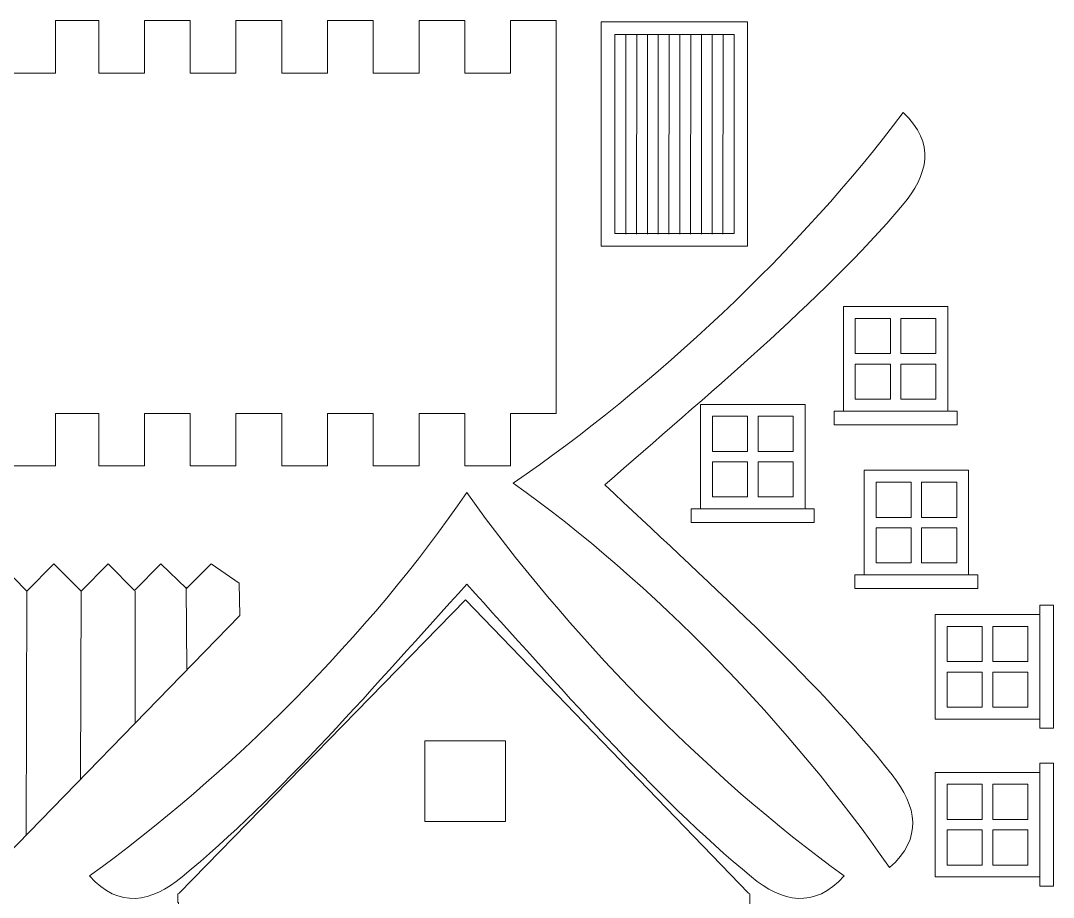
# Model space of a CAD drawing. Header units: millimetres. Extents: x -871 to 786, y -405 to 185.
# Drawn here: x 364 to 760, y -151.3 to 184.7 of the extents above; entities that cross this region are included whole.
import ezdxf

# ---------------------------------------------------------------- set-up
doc = ezdxf.new("R2010")
doc.units = ezdxf.units.MM
doc.header["$MEASUREMENT"] = 0
doc.layers.add('Layer 1', color=7, linetype='Continuous')

msp = doc.modelspace()

# ---------------------------------------------------------------- linework, layer by layer
at = {"layer": 'Layer 1', "color": 5, "lineweight": 9}
for points, knots in [([(342.6234, 34.1168), (342.6234, 34.1168), (342.6234, 50.6968), (342.6234, 50.6968), (342.6234, 50.6968), (342.6234, 50.6968), (342.6234, 103.2368), (342.6234, 103.2368), (342.6234, 103.2368), (342.6234, 103.2368), (342.6234, 164.5868), (342.6234, 164.5868), (342.6234, 164.5868), (342.6234, 164.5868), (342.6234, 184.6568), (342.6234, 184.6568), (342.6234, 184.6568), (342.6234, 184.6568), (360.0634, 184.6568), (360.0634, 184.6568), (360.0634, 184.6568), (360.0634, 184.6568), (360.0634, 164.5868), (360.0634, 164.5868), (360.0634, 164.5868), (360.0634, 164.5868), (377.4534, 164.5868), (377.4534, 164.5868), (377.4534, 164.5868), (377.4534, 164.5868), (377.4534, 184.6568), (377.4534, 184.6568), (377.4534, 184.6568), (377.4534, 184.6568), (393.9934, 184.6568), (393.9934, 184.6568), (393.9934, 184.6568), (393.9934, 184.6568), (393.9934, 164.5868), (393.9934, 164.5868), (393.9934, 164.5868), (393.9934, 164.5868), (411.5434, 164.5868), (411.5434, 164.5868), (411.5434, 164.5868), (411.5434, 164.5868), (411.5434, 184.6568), (411.5434, 184.6568), (411.5434, 184.6568), (411.5434, 184.6568), (429.0834, 184.6568), (429.0834, 184.6568), (429.0834, 184.6568), (429.0834, 184.6568), (429.0834, 164.5868), (429.0834, 164.5868), (429.0834, 164.5868), (429.0834, 164.5868), (446.6134, 164.5868), (446.6134, 164.5868), (446.6134, 164.5868), (446.6134, 164.5868), (446.6134, 184.6568), (446.6134, 184.6568), (446.6134, 184.6568), (446.6134, 184.6568), (464.1634, 184.6568), (464.1634, 184.6568), (464.1634, 184.6568), (464.1634, 184.6568), (464.1634, 164.5868), (464.1634, 164.5868), (464.1634, 164.5868), (464.1634, 164.5868), (481.7034, 164.5868), (481.7034, 164.5868), (481.7034, 164.5868), (481.7034, 164.5868), (481.7034, 184.6568), (481.7034, 184.6568), (481.7034, 184.6568), (481.7034, 184.6568), (499.2334, 184.6568), (499.2334, 184.6568), (499.2334, 184.6568), (499.2334, 184.6568), (499.2334, 164.5868), (499.2334, 164.5868), (499.2334, 164.5868), (499.2334, 164.5868), (516.7834, 164.5868), (516.7834, 164.5868), (516.7834, 164.5868), (516.7834, 164.5868), (516.7834, 184.6568), (516.7834, 184.6568), (516.7834, 184.6568), (516.7834, 184.6568), (534.3234, 184.6568), (534.3234, 184.6568), (534.3234, 184.6568), (534.3234, 184.6568), (534.3234, 164.5868), (534.3234, 164.5868), (534.3234, 164.5868), (534.3234, 164.5868), (551.8634, 164.5868), (551.8634, 164.5868), (551.8634, 164.5868), (551.8634, 164.5868), (551.8634, 184.6568), (551.8634, 184.6568), (551.8634, 184.6568), (551.8634, 184.6568), (569.3934, 184.6568), (569.3934, 184.6568), (569.3934, 184.6568), (569.3934, 184.6568), (569.3934, 164.3468), (569.3934, 164.3468), (569.3934, 164.3468), (569.3934, 164.3468), (569.3934, 50.6968), (569.3934, 50.6968), (569.3934, 50.6968), (569.3934, 50.6968), (569.3934, 34.1168), (569.3934, 34.1168), (569.3934, 34.1168), (569.3934, 34.1168), (551.8634, 34.1168), (551.8634, 34.1168), (551.8634, 34.1168), (551.8634, 34.1168), (551.8634, 14.0468), (551.8634, 14.0468), (551.8634, 14.0468), (551.8634, 14.0468), (534.3234, 14.0468), (534.3234, 14.0468), (534.3234, 14.0468), (534.3234, 14.0468), (534.3234, 34.1168), (534.3234, 34.1168), (534.3234, 34.1168), (534.3234, 34.1168), (516.7834, 34.1168), (516.7834, 34.1168), (516.7834, 34.1168), (516.7834, 34.1168), (516.7834, 14.0468), (516.7834, 14.0468), (516.7834, 14.0468), (516.7834, 14.0468), (499.2334, 14.0468), (499.2334, 14.0468), (499.2334, 14.0468), (499.2334, 14.0468), (499.2334, 34.1168), (499.2334, 34.1168), (499.2334, 34.1168), (499.2334, 34.1168), (481.7034, 34.1168), (481.7034, 34.1168), (481.7034, 34.1168), (481.7034, 34.1168), (481.7034, 14.0468), (481.7034, 14.0468), (481.7034, 14.0468), (481.7034, 14.0468), (464.1634, 14.0468), (464.1634, 14.0468), (464.1634, 14.0468), (464.1634, 14.0468), (464.1634, 34.1168), (464.1634, 34.1168), (464.1634, 34.1168), (464.1634, 34.1168), (446.6134, 34.1168), (446.6134, 34.1168), (446.6134, 34.1168), (446.6134, 34.1168), (446.6134, 14.0468), (446.6134, 14.0468), (446.6134, 14.0468), (446.6134, 14.0468), (429.0834, 14.0468), (429.0834, 14.0468), (429.0834, 14.0468), (429.0834, 14.0468), (429.0834, 34.1168), (429.0834, 34.1168), (429.0834, 34.1168), (429.0834, 34.1168), (411.5434, 34.1168), (411.5434, 34.1168), (411.5434, 34.1168), (411.5434, 34.1168), (411.5434, 14.0468), (411.5434, 14.0468), (411.5434, 14.0468), (411.5434, 14.0468), (393.9934, 14.0468), (393.9934, 14.0468), (393.9934, 14.0468), (393.9934, 14.0468), (393.9934, 34.1168), (393.9934, 34.1168), (393.9934, 34.1168), (393.9934, 34.1168), (377.4534, 34.1168), (377.4534, 34.1168), (377.4534, 34.1168), (377.4534, 34.1168), (377.4534, 14.0468), (377.4534, 14.0468), (377.4534, 14.0468), (377.4534, 14.0468), (360.0634, 14.0468), (360.0634, 14.0468), (360.0634, 14.0468), (360.0634, 14.0468), (360.0634, 34.1168), (360.0634, 34.1168), (360.0634, 34.1168), (360.0634, 34.1168), (342.6234, 34.1168), (342.6234, 34.1168)], [0, 0, 0, 0, 0.01724138, 0.01724138, 0.01724138, 0.01724138, 0.03448276, 0.03448276, 0.03448276, 0.03448276, 0.05172414, 0.05172414, 0.05172414, 0.05172414, 0.06896552, 0.06896552, 0.06896552, 0.06896552, 0.0862069, 0.0862069, 0.0862069, 0.0862069, 0.10344828, 0.10344828, 0.10344828, 0.10344828, 0.12068966, 0.12068966, 0.12068966, 0.12068966, 0.13793103, 0.13793103, 0.13793103, 0.13793103, 0.15517241, 0.15517241, 0.15517241, 0.15517241, 0.17241379, 0.17241379, 0.17241379, 0.17241379, 0.18965517, 0.18965517, 0.18965517, 0.18965517, 0.20689655, 0.20689655, 0.20689655, 0.20689655, 0.22413793, 0.22413793, 0.22413793, 0.22413793, 0.24137931, 0.24137931, 0.24137931, 0.24137931, 0.25862069, 0.25862069, 0.25862069, 0.25862069, 0.27586207, 0.27586207, 0.27586207, 0.27586207, 0.29310345, 0.29310345, 0.29310345, 0.29310345, 0.31034483, 0.31034483, 0.31034483, 0.31034483, 0.32758621, 0.32758621, 0.32758621, 0.32758621, 0.34482759, 0.34482759, 0.34482759, 0.34482759, 0.36206897, 0.36206897, 0.36206897, 0.36206897, 0.37931034, 0.37931034, 0.37931034, 0.37931034, 0.39655172, 0.39655172, 0.39655172, 0.39655172, 0.4137931, 0.4137931, 0.4137931, 0.4137931, 0.43103448, 0.43103448, 0.43103448, 0.43103448, 0.44827586, 0.44827586, 0.44827586, 0.44827586, 0.46551724, 0.46551724, 0.46551724, 0.46551724, 0.48275862, 0.48275862, 0.48275862, 0.48275862, 0.5, 0.5, 0.5, 0.5, 0.51724138, 0.51724138, 0.51724138, 0.51724138, 0.53448276, 0.53448276, 0.53448276, 0.53448276, 0.55172414, 0.55172414, 0.55172414, 0.55172414, 0.56896552, 0.56896552, 0.56896552, 0.56896552, 0.5862069, 0.5862069, 0.5862069, 0.5862069, 0.60344828, 0.60344828, 0.60344828, 0.60344828, 0.62068966, 0.62068966, 0.62068966, 0.62068966, 0.63793103, 0.63793103, 0.63793103, 0.63793103, 0.65517241, 0.65517241, 0.65517241, 0.65517241, 0.67241379, 0.67241379, 0.67241379, 0.67241379, 0.68965517, 0.68965517, 0.68965517, 0.68965517, 0.70689655, 0.70689655, 0.70689655, 0.70689655, 0.72413793, 0.72413793, 0.72413793, 0.72413793, 0.74137931, 0.74137931, 0.74137931, 0.74137931, 0.75862069, 0.75862069, 0.75862069, 0.75862069, 0.77586207, 0.77586207, 0.77586207, 0.77586207, 0.79310345, 0.79310345, 0.79310345, 0.79310345, 0.81034483, 0.81034483, 0.81034483, 0.81034483, 0.82758621, 0.82758621, 0.82758621, 0.82758621, 0.84482759, 0.84482759, 0.84482759, 0.84482759, 0.86206897, 0.86206897, 0.86206897, 0.86206897, 0.87931034, 0.87931034, 0.87931034, 0.87931034, 0.89655172, 0.89655172, 0.89655172, 0.89655172, 0.9137931, 0.9137931, 0.9137931, 0.9137931, 0.93103448, 0.93103448, 0.93103448, 0.93103448, 0.94827586, 0.94827586, 0.94827586, 0.94827586, 0.96551724, 0.96551724, 0.96551724, 0.96551724, 1, 1, 1, 1]), ([(586.6334, 98.1968), (586.6334, 98.1968), (642.7834, 98.1968), (642.7834, 98.1968), (642.7834, 98.1968), (642.7834, 98.1968), (642.7834, 184.1568), (642.7834, 184.1568), (642.7834, 184.1568), (642.7834, 184.1568), (586.6334, 184.1568), (586.6334, 184.1568), (586.6334, 184.1568), (586.6334, 184.1568), (586.6334, 98.1968), (586.6334, 98.1968)], [0, 0, 0, 0, 0.2, 0.2, 0.2, 0.2, 0.4, 0.4, 0.4, 0.4, 0.6, 0.6, 0.6, 0.6, 1, 1, 1, 1]), ([(679.4734, 35.0068), (679.4734, 35.0068), (679.4734, 75.0868), (679.4734, 75.0868), (679.4734, 75.0868), (679.4734, 75.0868), (719.5534, 75.0868), (719.5534, 75.0868), (719.5534, 75.0868), (719.5534, 75.0868), (719.5534, 35.0068), (719.5534, 35.0068), (719.5534, 35.0068), (719.5534, 35.0068), (723.0734, 35.0068), (723.0734, 35.0068), (723.0734, 35.0068), (723.0734, 35.0068), (723.0734, 29.8068), (723.0734, 29.8068), (723.0734, 29.8068), (723.0734, 29.8068), (675.9534, 29.8068), (675.9534, 29.8068), (675.9534, 29.8068), (675.9534, 29.8068), (675.9534, 35.0068), (675.9534, 35.0068), (675.9534, 35.0068), (675.9534, 35.0068), (679.9534, 35.0068), (679.9534, 35.0068), (679.9534, 35.0068), (679.9534, 35.0068), (719.3234, 35.0068), (719.3234, 35.0068)], [0, 0, 0, 0, 0.1, 0.1, 0.1, 0.1, 0.2, 0.2, 0.2, 0.2, 0.3, 0.3, 0.3, 0.3, 0.4, 0.4, 0.4, 0.4, 0.5, 0.5, 0.5, 0.5, 0.6, 0.6, 0.6, 0.6, 0.7, 0.7, 0.7, 0.7, 0.8, 0.8, 0.8, 0.8, 1, 1, 1, 1]), ([(684.0534, 70.5168), (684.0534, 70.5168), (697.5034, 70.5168), (697.5034, 70.5168), (697.5034, 70.5168), (697.5034, 70.5168), (697.5034, 57.0668), (697.5034, 57.0668), (697.5034, 57.0668), (697.5034, 57.0668), (684.0534, 57.0668), (684.0534, 57.0668), (684.0534, 57.0668), (684.0534, 57.0668), (684.0534, 70.5168), (684.0534, 70.5168)], [0, 0, 0, 0, 0.2, 0.2, 0.2, 0.2, 0.4, 0.4, 0.4, 0.4, 0.6, 0.6, 0.6, 0.6, 1, 1, 1, 1]), ([(701.5334, 70.5168), (701.5334, 70.5168), (714.9834, 70.5168), (714.9834, 70.5168), (714.9834, 70.5168), (714.9834, 70.5168), (714.9834, 57.0668), (714.9834, 57.0668), (714.9834, 57.0668), (714.9834, 57.0668), (701.5334, 57.0668), (701.5334, 57.0668), (701.5334, 57.0668), (701.5334, 57.0668), (701.5334, 70.5168), (701.5334, 70.5168)], [0, 0, 0, 0, 0.2, 0.2, 0.2, 0.2, 0.4, 0.4, 0.4, 0.4, 0.6, 0.6, 0.6, 0.6, 1, 1, 1, 1]), ([(684.0534, 53.0268), (684.0534, 53.0268), (697.5034, 53.0268), (697.5034, 53.0268), (697.5034, 53.0268), (697.5034, 53.0268), (697.5034, 39.5868), (697.5034, 39.5868), (697.5034, 39.5868), (697.5034, 39.5868), (684.0534, 39.5868), (684.0534, 39.5868), (684.0534, 39.5868), (684.0534, 39.5868), (684.0534, 53.0268), (684.0534, 53.0268)], [0, 0, 0, 0, 0.2, 0.2, 0.2, 0.2, 0.4, 0.4, 0.4, 0.4, 0.6, 0.6, 0.6, 0.6, 1, 1, 1, 1]), ([(701.5334, 53.0268), (701.5334, 53.0268), (714.9834, 53.0268), (714.9834, 53.0268), (714.9834, 53.0268), (714.9834, 53.0268), (714.9834, 39.5868), (714.9834, 39.5868), (714.9834, 39.5868), (714.9834, 39.5868), (701.5334, 39.5868), (701.5334, 39.5868), (701.5334, 39.5868), (701.5334, 39.5868), (701.5334, 53.0268), (701.5334, 53.0268)], [0, 0, 0, 0, 0.2, 0.2, 0.2, 0.2, 0.4, 0.4, 0.4, 0.4, 0.6, 0.6, 0.6, 0.6, 1, 1, 1, 1]), ([(624.7134, -2.4432), (624.7134, -2.4432), (624.7134, 37.6368), (624.7134, 37.6368), (624.7134, 37.6368), (624.7134, 37.6368), (664.7934, 37.6368), (664.7934, 37.6368), (664.7934, 37.6368), (664.7934, 37.6368), (664.7934, -2.4432), (664.7934, -2.4432), (664.7934, -2.4432), (664.7934, -2.4432), (668.3134, -2.4432), (668.3134, -2.4432), (668.3134, -2.4432), (668.3134, -2.4432), (668.3134, -7.6432), (668.3134, -7.6432), (668.3134, -7.6432), (668.3134, -7.6432), (621.1934, -7.6432), (621.1934, -7.6432), (621.1934, -7.6432), (621.1934, -7.6432), (621.1934, -2.4432), (621.1934, -2.4432), (621.1934, -2.4432), (621.1934, -2.4432), (625.1934, -2.4432), (625.1934, -2.4432), (625.1934, -2.4432), (625.1934, -2.4432), (664.5634, -2.4432), (664.5634, -2.4432)], [0, 0, 0, 0, 0.1, 0.1, 0.1, 0.1, 0.2, 0.2, 0.2, 0.2, 0.3, 0.3, 0.3, 0.3, 0.4, 0.4, 0.4, 0.4, 0.5, 0.5, 0.5, 0.5, 0.6, 0.6, 0.6, 0.6, 0.7, 0.7, 0.7, 0.7, 0.8, 0.8, 0.8, 0.8, 1, 1, 1, 1]), ([(629.2934, 33.0668), (629.2934, 33.0668), (642.7434, 33.0668), (642.7434, 33.0668), (642.7434, 33.0668), (642.7434, 33.0668), (642.7434, 19.6168), (642.7434, 19.6168), (642.7434, 19.6168), (642.7434, 19.6168), (629.2934, 19.6168), (629.2934, 19.6168), (629.2934, 19.6168), (629.2934, 19.6168), (629.2934, 33.0668), (629.2934, 33.0668)], [0, 0, 0, 0, 0.2, 0.2, 0.2, 0.2, 0.4, 0.4, 0.4, 0.4, 0.6, 0.6, 0.6, 0.6, 1, 1, 1, 1]), ([(646.7734, 33.0668), (646.7734, 33.0668), (660.2234, 33.0668), (660.2234, 33.0668), (660.2234, 33.0668), (660.2234, 33.0668), (660.2234, 19.6168), (660.2234, 19.6168), (660.2234, 19.6168), (660.2234, 19.6168), (646.7734, 19.6168), (646.7734, 19.6168), (646.7734, 19.6168), (646.7734, 19.6168), (646.7734, 33.0668), (646.7734, 33.0668)], [0, 0, 0, 0, 0.2, 0.2, 0.2, 0.2, 0.4, 0.4, 0.4, 0.4, 0.6, 0.6, 0.6, 0.6, 1, 1, 1, 1]), ([(629.2934, 15.5868), (629.2934, 15.5868), (642.7434, 15.5868), (642.7434, 15.5868), (642.7434, 15.5868), (642.7434, 15.5868), (642.7434, 2.1368), (642.7434, 2.1368), (642.7434, 2.1368), (642.7434, 2.1368), (629.2934, 2.1368), (629.2934, 2.1368), (629.2934, 2.1368), (629.2934, 2.1368), (629.2934, 15.5868), (629.2934, 15.5868)], [0, 0, 0, 0, 0.2, 0.2, 0.2, 0.2, 0.4, 0.4, 0.4, 0.4, 0.6, 0.6, 0.6, 0.6, 1, 1, 1, 1]), ([(646.7734, 15.5868), (646.7734, 15.5868), (660.2234, 15.5868), (660.2234, 15.5868), (660.2234, 15.5868), (660.2234, 15.5868), (660.2234, 2.1368), (660.2234, 2.1368), (660.2234, 2.1368), (660.2234, 2.1368), (646.7734, 2.1368), (646.7734, 2.1368), (646.7734, 2.1368), (646.7734, 2.1368), (646.7734, 15.5868), (646.7734, 15.5868)], [0, 0, 0, 0, 0.2, 0.2, 0.2, 0.2, 0.4, 0.4, 0.4, 0.4, 0.6, 0.6, 0.6, 0.6, 1, 1, 1, 1]), ([(687.4434, -27.7132), (687.4434, -27.7132), (687.4434, 12.3668), (687.4434, 12.3668), (687.4434, 12.3668), (687.4434, 12.3668), (727.5234, 12.3668), (727.5234, 12.3668), (727.5234, 12.3668), (727.5234, 12.3668), (727.5234, -27.7132), (727.5234, -27.7132), (727.5234, -27.7132), (727.5234, -27.7132), (731.0434, -27.7232), (731.0434, -27.7232), (731.0434, -27.7232), (731.0434, -27.7232), (731.0434, -32.9132), (731.0434, -32.9132), (731.0434, -32.9132), (731.0434, -32.9132), (683.9234, -32.9132), (683.9234, -32.9132), (683.9234, -32.9132), (683.9234, -32.9132), (683.9234, -27.7232), (683.9234, -27.7232), (683.9234, -27.7232), (683.9234, -27.7232), (687.9234, -27.7232), (687.9234, -27.7232), (687.9234, -27.7232), (687.9234, -27.7232), (727.2934, -27.7232), (727.2934, -27.7232)], [0, 0, 0, 0, 0.1, 0.1, 0.1, 0.1, 0.2, 0.2, 0.2, 0.2, 0.3, 0.3, 0.3, 0.3, 0.4, 0.4, 0.4, 0.4, 0.5, 0.5, 0.5, 0.5, 0.6, 0.6, 0.6, 0.6, 0.7, 0.7, 0.7, 0.7, 0.8, 0.8, 0.8, 0.8, 1, 1, 1, 1]), ([(692.0134, 7.7868), (692.0134, 7.7868), (705.4634, 7.7868), (705.4634, 7.7868), (705.4634, 7.7868), (705.4634, 7.7868), (705.4634, -5.6632), (705.4634, -5.6632), (705.4634, -5.6632), (705.4634, -5.6632), (692.0134, -5.6632), (692.0134, -5.6632), (692.0134, -5.6632), (692.0134, -5.6632), (692.0134, 7.7868), (692.0134, 7.7868)], [0, 0, 0, 0, 0.2, 0.2, 0.2, 0.2, 0.4, 0.4, 0.4, 0.4, 0.6, 0.6, 0.6, 0.6, 1, 1, 1, 1]), ([(709.5034, 7.7868), (709.5034, 7.7868), (722.9434, 7.7868), (722.9434, 7.7868), (722.9434, 7.7868), (722.9434, 7.7868), (722.9434, -5.6632), (722.9434, -5.6632), (722.9434, -5.6632), (722.9434, -5.6632), (709.5034, -5.6632), (709.5034, -5.6632), (709.5034, -5.6632), (709.5034, -5.6632), (709.5034, 7.7868), (709.5034, 7.7868)], [0, 0, 0, 0, 0.2, 0.2, 0.2, 0.2, 0.4, 0.4, 0.4, 0.4, 0.6, 0.6, 0.6, 0.6, 1, 1, 1, 1]), ([(692.0134, -9.6932), (692.0134, -9.6932), (705.4634, -9.6932), (705.4634, -9.6932), (705.4634, -9.6932), (705.4634, -9.6932), (705.4634, -23.1432), (705.4634, -23.1432), (705.4634, -23.1432), (705.4634, -23.1432), (692.0134, -23.1432), (692.0134, -23.1432), (692.0134, -23.1432), (692.0134, -23.1432), (692.0134, -9.6932), (692.0134, -9.6932)], [0, 0, 0, 0, 0.2, 0.2, 0.2, 0.2, 0.4, 0.4, 0.4, 0.4, 0.6, 0.6, 0.6, 0.6, 1, 1, 1, 1]), ([(709.5034, -9.6932), (709.5034, -9.6932), (722.9434, -9.6932), (722.9434, -9.6932), (722.9434, -9.6932), (722.9434, -9.6932), (722.9434, -23.1432), (722.9434, -23.1432), (722.9434, -23.1432), (722.9434, -23.1432), (709.5034, -23.1432), (709.5034, -23.1432), (709.5034, -23.1432), (709.5034, -23.1432), (709.5034, -9.6932), (709.5034, -9.6932)], [0, 0, 0, 0, 0.2, 0.2, 0.2, 0.2, 0.4, 0.4, 0.4, 0.4, 0.6, 0.6, 0.6, 0.6, 1, 1, 1, 1]), ([(417.8534, -23.5332), (417.8534, -23.5332), (407.7234, -33.6632), (407.7234, -33.6632), (407.7234, -33.6632), (407.7234, -33.6632), (397.5834, -23.5332), (397.5834, -23.5332), (397.5834, -23.5332), (397.5834, -23.5332), (387.1934, -33.9332), (387.1934, -33.9332), (387.1934, -33.9332), (387.1934, -33.9332), (376.7934, -23.5332), (376.7934, -23.5332), (376.7934, -23.5332), (376.7934, -23.5332), (366.4034, -33.9332), (366.4034, -33.9332), (366.4034, -33.9332), (366.4034, -33.9332), (356.0034, -23.5332), (356.0034, -23.5332), (356.0034, -23.5332), (356.0034, -23.5332), (345.6134, -33.9332), (345.6134, -33.9332), (345.6134, -33.9332), (345.6134, -33.9332), (335.2134, -23.5332), (335.2134, -23.5332), (335.2134, -23.5332), (335.2134, -23.5332), (324.8234, -33.9332), (324.8234, -33.9332), (324.8234, -33.9332), (324.8234, -33.9332), (314.4234, -23.5332), (314.4234, -23.5332), (314.4234, -23.5332), (314.4234, -23.5332), (304.0334, -33.9332), (304.0334, -33.9332), (304.0334, -33.9332), (304.0334, -33.9332), (293.6334, -23.5332), (293.6334, -23.5332), (293.6334, -23.5332), (293.6334, -23.5332), (283.2434, -33.9332), (283.2434, -33.9332), (283.2434, -33.9332), (283.2434, -33.9332), (272.8434, -23.5332), (272.8434, -23.5332), (272.8434, -23.5332), (272.8434, -23.5332), (263.9034, -32.3732), (263.9034, -32.3732), (263.9034, -32.3732), (263.9034, -32.3732), (254.7234, -23.5332), (254.7234, -23.5332), (254.7234, -23.5332), (254.7234, -23.5332), (244.7434, -33.5132), (244.7434, -33.5132), (244.7434, -33.5132), (244.7434, -33.5132), (244.3734, -45.9832), (244.3734, -45.9832), (244.3734, -45.9832), (244.3734, -45.9832), (344.7734, -149.3532), (344.7734, -149.3532), (344.7734, -149.3532), (344.7734, -149.3532), (448.1034, -43.3032), (448.1034, -43.3032), (448.1034, -43.3032), (448.1034, -43.3032), (447.8534, -30.8632), (447.8534, -30.8632), (447.8534, -30.8632), (447.8534, -30.8632), (437.0634, -23.5332), (437.0634, -23.5332), (437.0634, -23.5332), (437.0634, -23.5332), (427.6434, -32.9532), (427.6434, -32.9532), (427.6434, -32.9532), (427.6434, -32.9532), (417.8534, -23.5332), (417.8534, -23.5332)], [0, 0, 0, 0, 0.04, 0.04, 0.04, 0.04, 0.08, 0.08, 0.08, 0.08, 0.12, 0.12, 0.12, 0.12, 0.16, 0.16, 0.16, 0.16, 0.2, 0.2, 0.2, 0.2, 0.24, 0.24, 0.24, 0.24, 0.28, 0.28, 0.28, 0.28, 0.32, 0.32, 0.32, 0.32, 0.36, 0.36, 0.36, 0.36, 0.4, 0.4, 0.4, 0.4, 0.44, 0.44, 0.44, 0.44, 0.48, 0.48, 0.48, 0.48, 0.52, 0.52, 0.52, 0.52, 0.56, 0.56, 0.56, 0.56, 0.6, 0.6, 0.6, 0.6, 0.64, 0.64, 0.64, 0.64, 0.68, 0.68, 0.68, 0.68, 0.72, 0.72, 0.72, 0.72, 0.76, 0.76, 0.76, 0.76, 0.8, 0.8, 0.8, 0.8, 0.84, 0.84, 0.84, 0.84, 0.88, 0.88, 0.88, 0.88, 0.92, 0.92, 0.92, 0.92, 1, 1, 1, 1]), ([(643.5634, -149.9832), (643.5634, -149.9832), (643.7034, -175.9832), (643.7034, -175.9832), (643.7034, -175.9832), (643.7034, -175.9832), (638.4534, -175.9832), (638.4534, -175.9832), (638.4534, -175.9832), (638.4534, -175.9832), (638.3834, -175.9832), (638.3834, -175.9832), (638.3834, -175.9832), (638.3834, -175.9832), (632.6334, -175.9832), (632.6334, -175.9832), (632.6334, -175.9832), (632.6334, -175.9832), (632.6334, -189.8432), (632.6334, -189.8432), (632.6334, -189.8432), (632.6334, -189.8432), (638.3834, -189.8432), (638.3834, -189.8432), (638.3834, -189.8432), (638.3834, -189.8432), (638.4534, -189.8432), (638.4534, -189.8432), (638.4534, -189.8432), (638.4534, -189.8432), (643.7734, -189.8432), (643.7734, -189.8432), (643.7734, -189.8432), (643.7734, -189.8432), (643.8934, -212.3332), (643.8934, -212.3332), (643.8934, -212.3332), (643.8934, -212.3332), (643.8534, -212.3332), (643.8534, -212.3332), (643.8534, -212.3332), (643.8534, -212.3332), (632.6334, -212.3332), (632.6334, -212.3332), (632.6334, -212.3332), (632.6334, -212.3332), (632.6334, -226.1932), (632.6334, -226.1932), (632.6334, -226.1932), (632.6334, -226.1932), (638.3834, -226.1932), (638.3834, -226.1932), (638.3834, -226.1932), (638.3834, -226.1932), (638.3834, -226.2232), (638.3834, -226.2232), (638.3834, -226.2232), (638.3834, -226.2232), (638.4534, -226.2232), (638.4534, -226.2232), (638.4534, -226.2232), (638.4534, -226.2232), (643.9334, -226.2232), (643.9334, -226.2232), (643.9334, -226.2232), (643.9334, -226.2232), (643.9334, -248.7432), (643.9334, -248.7432), (643.9334, -248.7432), (643.9334, -248.7432), (643.8534, -248.7432), (643.8534, -248.7432), (643.8534, -248.7432), (643.8534, -248.7432), (638.4534, -248.7432), (638.4534, -248.7432), (638.4534, -248.7432), (638.4534, -248.7432), (638.3834, -248.7432), (638.3834, -248.7432), (638.3834, -248.7432), (638.3834, -248.7432), (632.6334, -248.7432), (632.6334, -248.7432), (632.6334, -248.7432), (632.6334, -248.7432), (632.6334, -262.6032), (632.6334, -262.6032), (632.6334, -262.6032), (632.6334, -262.6032), (638.3834, -262.6032), (638.3834, -262.6032), (638.3834, -262.6032), (638.3834, -262.6032), (638.4534, -262.6032), (638.4534, -262.6032), (638.4534, -262.6032), (638.4534, -262.6032), (643.9334, -262.6032), (643.9334, -262.6032), (643.9334, -262.6032), (643.9334, -262.6032), (643.9334, -282.0532), (643.9334, -282.0532), (643.9334, -282.0532), (643.9334, -282.0532), (425.0334, -282.0532), (425.0334, -282.0532), (425.0334, -282.0532), (425.0334, -282.0532), (424.9334, -262.6032), (424.9334, -262.6032), (424.9334, -262.6032), (424.9334, -262.6032), (430.1034, -262.6032), (430.1034, -262.6032), (430.1034, -262.6032), (430.1034, -262.6032), (435.2734, -262.6032), (435.2734, -262.6032), (435.2734, -262.6032), (435.2734, -262.6032), (435.3234, -262.6032), (435.3234, -262.6032), (435.3234, -262.6032), (435.3234, -262.6032), (435.3234, -248.7432), (435.3234, -248.7432), (435.3234, -248.7432), (435.3234, -248.7432), (435.1134, -248.7432), (435.1134, -248.7432), (435.1134, -248.7432), (435.1134, -248.7432), (430.1034, -248.7432), (430.1034, -248.7432), (430.1034, -248.7432), (430.1034, -248.7432), (424.8534, -248.7432), (424.8534, -248.7432), (424.8534, -248.7432), (424.8534, -248.7432), (424.7434, -226.2232), (424.7434, -226.2232), (424.7434, -226.2232), (424.7434, -226.2232), (430.1034, -226.2232), (430.1034, -226.2232), (430.1034, -226.2232), (430.1034, -226.2232), (430.1034, -226.1932), (430.1034, -226.1932), (430.1034, -226.1932), (430.1034, -226.1932), (435.2734, -226.1932), (435.2734, -226.1932), (435.2734, -226.1932), (435.2734, -226.1932), (435.3234, -226.1932), (435.3234, -226.1932), (435.3234, -226.1932), (435.3234, -226.1932), (435.3234, -212.3332), (435.3234, -212.3332), (435.3234, -212.3332), (435.3234, -212.3332), (435.1134, -212.3332), (435.1134, -212.3332), (435.1134, -212.3332), (435.1134, -212.3332), (424.6634, -212.3332), (424.6634, -212.3332), (424.6634, -212.3332), (424.6634, -212.3332), (424.5534, -190.7132), (424.5534, -190.7132), (424.5534, -190.7132), (424.5534, -190.7132), (424.5534, -189.8432), (424.5534, -189.8432), (424.5534, -189.8432), (424.5534, -189.8432), (430.1034, -189.8432), (430.1034, -189.8432), (430.1034, -189.8432), (430.1034, -189.8432), (435.2734, -189.8432), (435.2734, -189.8432), (435.2734, -189.8432), (435.2734, -189.8432), (435.3234, -189.8432), (435.3234, -189.8432), (435.3234, -189.8432), (435.3234, -189.8432), (435.3234, -175.9832), (435.3234, -175.9832), (435.3234, -175.9832), (435.3234, -175.9832), (435.1134, -175.9832), (435.1134, -175.9832), (435.1134, -175.9832), (435.1134, -175.9832), (430.1034, -175.9832), (430.1034, -175.9832), (430.1034, -175.9832), (430.1034, -175.9832), (424.5534, -175.9832), (424.5534, -175.9832), (424.5534, -175.9832), (424.5534, -175.9832), (424.5534, -153.1932), (424.5534, -153.1932), (424.5534, -153.1932), (424.5534, -153.1932), (424.3634, -153.1932), (424.3634, -153.1932), (424.3634, -153.1932), (424.3634, -153.1932), (424.3434, -149.9832), (424.3434, -149.9832), (424.3434, -149.9832), (424.3434, -149.9832), (424.7834, -149.6232), (424.7834, -149.6232), (424.7834, -149.6232), (424.7834, -149.6232), (534.6434, -37.2932), (534.6434, -37.2932), (534.6434, -37.2932), (534.6434, -37.2932), (643.1234, -149.6232), (643.1234, -149.6232), (643.1234, -149.6232), (643.1234, -149.6232), (643.5634, -149.9832), (643.5634, -149.9832)], [0, 0, 0, 0, 0.01666667, 0.01666667, 0.01666667, 0.01666667, 0.03333333, 0.03333333, 0.03333333, 0.03333333, 0.05, 0.05, 0.05, 0.05, 0.06666667, 0.06666667, 0.06666667, 0.06666667, 0.08333333, 0.08333333, 0.08333333, 0.08333333, 0.1, 0.1, 0.1, 0.1, 0.11666667, 0.11666667, 0.11666667, 0.11666667, 0.13333333, 0.13333333, 0.13333333, 0.13333333, 0.15, 0.15, 0.15, 0.15, 0.16666667, 0.16666667, 0.16666667, 0.16666667, 0.18333333, 0.18333333, 0.18333333, 0.18333333, 0.2, 0.2, 0.2, 0.2, 0.21666667, 0.21666667, 0.21666667, 0.21666667, 0.23333333, 0.23333333, 0.23333333, 0.23333333, 0.25, 0.25, 0.25, 0.25, 0.26666667, 0.26666667, 0.26666667, 0.26666667, 0.28333333, 0.28333333, 0.28333333, 0.28333333, 0.3, 0.3, 0.3, 0.3, 0.31666667, 0.31666667, 0.31666667, 0.31666667, 0.33333333, 0.33333333, 0.33333333, 0.33333333, 0.35, 0.35, 0.35, 0.35, 0.36666667, 0.36666667, 0.36666667, 0.36666667, 0.38333333, 0.38333333, 0.38333333, 0.38333333, 0.4, 0.4, 0.4, 0.4, 0.41666667, 0.41666667, 0.41666667, 0.41666667, 0.43333333, 0.43333333, 0.43333333, 0.43333333, 0.45, 0.45, 0.45, 0.45, 0.46666667, 0.46666667, 0.46666667, 0.46666667, 0.48333333, 0.48333333, 0.48333333, 0.48333333, 0.5, 0.5, 0.5, 0.5, 0.51666667, 0.51666667, 0.51666667, 0.51666667, 0.53333333, 0.53333333, 0.53333333, 0.53333333, 0.55, 0.55, 0.55, 0.55, 0.56666667, 0.56666667, 0.56666667, 0.56666667, 0.58333333, 0.58333333, 0.58333333, 0.58333333, 0.6, 0.6, 0.6, 0.6, 0.61666667, 0.61666667, 0.61666667, 0.61666667, 0.63333333, 0.63333333, 0.63333333, 0.63333333, 0.65, 0.65, 0.65, 0.65, 0.66666667, 0.66666667, 0.66666667, 0.66666667, 0.68333333, 0.68333333, 0.68333333, 0.68333333, 0.7, 0.7, 0.7, 0.7, 0.71666667, 0.71666667, 0.71666667, 0.71666667, 0.73333333, 0.73333333, 0.73333333, 0.73333333, 0.75, 0.75, 0.75, 0.75, 0.76666667, 0.76666667, 0.76666667, 0.76666667, 0.78333333, 0.78333333, 0.78333333, 0.78333333, 0.8, 0.8, 0.8, 0.8, 0.81666667, 0.81666667, 0.81666667, 0.81666667, 0.83333333, 0.83333333, 0.83333333, 0.83333333, 0.85, 0.85, 0.85, 0.85, 0.86666667, 0.86666667, 0.86666667, 0.86666667, 0.88333333, 0.88333333, 0.88333333, 0.88333333, 0.9, 0.9, 0.9, 0.9, 0.91666667, 0.91666667, 0.91666667, 0.91666667, 0.93333333, 0.93333333, 0.93333333, 0.93333333, 0.95, 0.95, 0.95, 0.95, 0.96666667, 0.96666667, 0.96666667, 0.96666667, 1, 1, 1, 1]), ([(754.7934, -82.9532), (754.7934, -82.9532), (714.7134, -82.9532), (714.7134, -82.9532), (714.7134, -82.9532), (714.7134, -82.9532), (714.7134, -42.8732), (714.7134, -42.8732), (714.7134, -42.8732), (714.7134, -42.8732), (754.7934, -42.8732), (754.7934, -42.8732), (754.7934, -42.8732), (754.7934, -42.8732), (754.8034, -39.3532), (754.8034, -39.3532), (754.8034, -39.3532), (754.8034, -39.3532), (759.9934, -39.3532), (759.9934, -39.3532), (759.9934, -39.3532), (759.9934, -39.3532), (759.9934, -86.4732), (759.9934, -86.4732), (759.9934, -86.4732), (759.9934, -86.4732), (754.8034, -86.4732), (754.8034, -86.4732), (754.8034, -86.4732), (754.8034, -86.4732), (754.8034, -82.4732), (754.8034, -82.4732), (754.8034, -82.4732), (754.8034, -82.4732), (754.8034, -43.1032), (754.8034, -43.1032)], [0, 0, 0, 0, 0.1, 0.1, 0.1, 0.1, 0.2, 0.2, 0.2, 0.2, 0.3, 0.3, 0.3, 0.3, 0.4, 0.4, 0.4, 0.4, 0.5, 0.5, 0.5, 0.5, 0.6, 0.6, 0.6, 0.6, 0.7, 0.7, 0.7, 0.7, 0.8, 0.8, 0.8, 0.8, 1, 1, 1, 1]), ([(719.2934, -60.9032), (719.2934, -60.9032), (719.2934, -47.4532), (719.2934, -47.4532), (719.2934, -47.4532), (719.2934, -47.4532), (732.7434, -47.4532), (732.7434, -47.4532), (732.7434, -47.4532), (732.7434, -47.4532), (732.7434, -60.9032), (732.7434, -60.9032), (732.7434, -60.9032), (732.7434, -60.9032), (719.2934, -60.9032), (719.2934, -60.9032)], [0, 0, 0, 0, 0.2, 0.2, 0.2, 0.2, 0.4, 0.4, 0.4, 0.4, 0.6, 0.6, 0.6, 0.6, 1, 1, 1, 1]), ([(736.7734, -60.9032), (736.7734, -60.9032), (736.7734, -47.4532), (736.7734, -47.4532), (736.7734, -47.4532), (736.7734, -47.4532), (750.2234, -47.4532), (750.2234, -47.4532), (750.2234, -47.4532), (750.2234, -47.4532), (750.2234, -60.9032), (750.2234, -60.9032), (750.2234, -60.9032), (750.2234, -60.9032), (736.7734, -60.9032), (736.7734, -60.9032)], [0, 0, 0, 0, 0.2, 0.2, 0.2, 0.2, 0.4, 0.4, 0.4, 0.4, 0.6, 0.6, 0.6, 0.6, 1, 1, 1, 1]), ([(719.2934, -78.3832), (719.2934, -78.3832), (719.2934, -64.9332), (719.2934, -64.9332), (719.2934, -64.9332), (719.2934, -64.9332), (732.7434, -64.9332), (732.7434, -64.9332), (732.7434, -64.9332), (732.7434, -64.9332), (732.7434, -78.3832), (732.7434, -78.3832), (732.7434, -78.3832), (732.7434, -78.3832), (719.2934, -78.3832), (719.2934, -78.3832)], [0, 0, 0, 0, 0.2, 0.2, 0.2, 0.2, 0.4, 0.4, 0.4, 0.4, 0.6, 0.6, 0.6, 0.6, 1, 1, 1, 1]), ([(736.7734, -78.3832), (736.7734, -78.3832), (736.7734, -64.9332), (736.7734, -64.9332), (736.7734, -64.9332), (736.7734, -64.9332), (750.2234, -64.9332), (750.2234, -64.9332), (750.2234, -64.9332), (750.2234, -64.9332), (750.2234, -78.3832), (750.2234, -78.3832), (750.2234, -78.3832), (750.2234, -78.3832), (736.7734, -78.3832), (736.7734, -78.3832)], [0, 0, 0, 0, 0.2, 0.2, 0.2, 0.2, 0.4, 0.4, 0.4, 0.4, 0.6, 0.6, 0.6, 0.6, 1, 1, 1, 1]), ([(519.0534, -91.3332), (519.0534, -91.3332), (519.0534, -122.2632), (519.0534, -122.2632), (519.0534, -122.2632), (519.0534, -122.2632), (533.9234, -122.2632), (533.9234, -122.2632), (533.9234, -122.2632), (533.9234, -122.2632), (549.9834, -122.2632), (549.9834, -122.2632), (549.9834, -122.2632), (549.9834, -122.2632), (549.9834, -91.3332), (549.9834, -91.3332), (549.9834, -91.3332), (549.9834, -91.3332), (519.0534, -91.3332), (519.0534, -91.3332)], [0, 0, 0, 0, 0.16666667, 0.16666667, 0.16666667, 0.16666667, 0.33333333, 0.33333333, 0.33333333, 0.33333333, 0.5, 0.5, 0.5, 0.5, 0.66666667, 0.66666667, 0.66666667, 0.66666667, 1, 1, 1, 1]), ([(754.7934, -143.4732), (754.7934, -143.4732), (714.7134, -143.4732), (714.7134, -143.4732), (714.7134, -143.4732), (714.7134, -143.4732), (714.7134, -103.3932), (714.7134, -103.3932), (714.7134, -103.3932), (714.7134, -103.3932), (754.7934, -103.3932), (754.7934, -103.3932), (754.7934, -103.3932), (754.7934, -103.3932), (754.8034, -99.8732), (754.8034, -99.8732), (754.8034, -99.8732), (754.8034, -99.8732), (759.9934, -99.8732), (759.9934, -99.8732), (759.9934, -99.8732), (759.9934, -99.8732), (759.9934, -146.9932), (759.9934, -146.9932), (759.9934, -146.9932), (759.9934, -146.9932), (754.8034, -146.9932), (754.8034, -146.9932), (754.8034, -146.9932), (754.8034, -146.9932), (754.8034, -142.9932), (754.8034, -142.9932), (754.8034, -142.9932), (754.8034, -142.9932), (754.8034, -103.6232), (754.8034, -103.6232)], [0, 0, 0, 0, 0.1, 0.1, 0.1, 0.1, 0.2, 0.2, 0.2, 0.2, 0.3, 0.3, 0.3, 0.3, 0.4, 0.4, 0.4, 0.4, 0.5, 0.5, 0.5, 0.5, 0.6, 0.6, 0.6, 0.6, 0.7, 0.7, 0.7, 0.7, 0.8, 0.8, 0.8, 0.8, 1, 1, 1, 1]), ([(719.2934, -121.4132), (719.2934, -121.4132), (719.2934, -107.9632), (719.2934, -107.9632), (719.2934, -107.9632), (719.2934, -107.9632), (732.7434, -107.9632), (732.7434, -107.9632), (732.7434, -107.9632), (732.7434, -107.9632), (732.7434, -121.4132), (732.7434, -121.4132), (732.7434, -121.4132), (732.7434, -121.4132), (719.2934, -121.4132), (719.2934, -121.4132)], [0, 0, 0, 0, 0.2, 0.2, 0.2, 0.2, 0.4, 0.4, 0.4, 0.4, 0.6, 0.6, 0.6, 0.6, 1, 1, 1, 1]), ([(736.7734, -121.4132), (736.7734, -121.4132), (736.7734, -107.9632), (736.7734, -107.9632), (736.7734, -107.9632), (736.7734, -107.9632), (750.2234, -107.9632), (750.2234, -107.9632), (750.2234, -107.9632), (750.2234, -107.9632), (750.2234, -121.4132), (750.2234, -121.4132), (750.2234, -121.4132), (750.2234, -121.4132), (736.7734, -121.4132), (736.7734, -121.4132)], [0, 0, 0, 0, 0.2, 0.2, 0.2, 0.2, 0.4, 0.4, 0.4, 0.4, 0.6, 0.6, 0.6, 0.6, 1, 1, 1, 1]), ([(719.2934, -138.8932), (719.2934, -138.8932), (719.2934, -125.4432), (719.2934, -125.4432), (719.2934, -125.4432), (719.2934, -125.4432), (732.7434, -125.4432), (732.7434, -125.4432), (732.7434, -125.4432), (732.7434, -125.4432), (732.7434, -138.8932), (732.7434, -138.8932), (732.7434, -138.8932), (732.7434, -138.8932), (719.2934, -138.8932), (719.2934, -138.8932)], [0, 0, 0, 0, 0.2, 0.2, 0.2, 0.2, 0.4, 0.4, 0.4, 0.4, 0.6, 0.6, 0.6, 0.6, 1, 1, 1, 1]), ([(736.7734, -138.8932), (736.7734, -138.8932), (736.7734, -125.4432), (736.7734, -125.4432), (736.7734, -125.4432), (736.7734, -125.4432), (750.2234, -125.4432), (750.2234, -125.4432), (750.2234, -125.4432), (750.2234, -125.4432), (750.2234, -138.8932), (750.2234, -138.8932), (750.2234, -138.8932), (750.2234, -138.8932), (736.7734, -138.8932), (736.7734, -138.8932)], [0, 0, 0, 0, 0.2, 0.2, 0.2, 0.2, 0.4, 0.4, 0.4, 0.4, 0.6, 0.6, 0.6, 0.6, 1, 1, 1, 1]), ([(697.1734, -139.8832), (697.1734, -139.8832), (697.1734, -139.8832), (697.1734, -139.8832), (697.1734, -139.8832), (697.1734, -139.8832), (697.1734, -139.8832), (697.1734, -139.8832)], [0, 0, 0, 0, 0.33333333, 0.33333333, 0.33333333, 0.33333333, 1, 1, 1, 1]), ([(390.4134, -143.0932), (390.4134, -143.0932), (390.4134, -143.0932), (390.4134, -143.0932), (390.4134, -143.0932), (390.4134, -143.0932), (390.4134, -143.0932), (390.4134, -143.0932)], [0, 0, 0, 0, 0.33333333, 0.33333333, 0.33333333, 0.33333333, 1, 1, 1, 1])]:
    msp.add_open_spline(points, degree=3, knots=knots, dxfattribs=at)
at = {"layer": 'Layer 1', "color": 3, "lineweight": 9}
msp.add_open_spline([(591.8534, 103.0468), (591.8534, 103.0468), (637.5734, 103.0468), (637.5734, 103.0468), (637.5734, 103.0468), (637.5734, 103.0468), (637.5734, 179.3068), (637.5734, 179.3068), (637.5734, 179.3068), (637.5734, 179.3068), (591.8534, 179.3068), (591.8534, 179.3068), (591.8534, 179.3068), (591.8534, 179.3068), (591.8534, 103.0468), (591.8534, 103.0468)], degree=3, knots=[0, 0, 0, 0, 0.2, 0.2, 0.2, 0.2, 0.4, 0.4, 0.4, 0.4, 0.6, 0.6, 0.6, 0.6, 1, 1, 1, 1], dxfattribs=at)
for points in [[(596.1034, 179.3068), (596.1034, 179.3068), (596.0534, 102.8268), (596.0534, 102.8268)], [(600.2434, 179.3068), (600.2434, 179.3068), (600.1934, 102.8268), (600.1934, 102.8268)], [(604.3834, 179.3068), (604.3834, 179.3068), (604.3334, 102.8268), (604.3334, 102.8268)], [(608.5234, 179.3068), (608.5234, 179.3068), (608.4734, 102.8268), (608.4734, 102.8268)], [(612.6634, 179.3068), (612.6634, 179.3068), (612.6134, 102.8268), (612.6134, 102.8268)], [(616.8034, 179.3068), (616.8034, 179.3068), (616.7534, 102.8268), (616.7534, 102.8268)], [(620.9434, 179.3068), (620.9434, 179.3068), (620.8934, 102.8268), (620.8934, 102.8268)], [(625.0934, 179.3068), (625.0934, 179.3068), (625.0334, 102.8268), (625.0334, 102.8268)], [(629.2334, 179.3068), (629.2334, 179.3068), (629.1734, 102.8268), (629.1734, 102.8268)], [(633.3734, 179.3068), (633.3734, 179.3068), (633.3234, 102.8268), (633.3234, 102.8268)], [(366.1234, -127.4632), (366.1234, -127.4632), (366.4134, -33.9332), (366.4134, -33.9332)], [(387.0134, -105.9232), (387.0134, -105.9232), (387.2034, -33.9332), (387.2034, -33.9332)], [(407.9034, -84.4132), (407.9034, -84.4132), (407.9934, -33.9332), (407.9934, -33.9332)], [(427.7134, -63.8932), (427.7134, -63.8932), (427.5634, -32.3732), (427.5634, -32.3732)]]:
    msp.add_open_spline(points, degree=3, dxfattribs=at)
at = {"layer": 'Layer 1', "color": 5, "lineweight": 9}
for points in [[(552.8634, 7.4468), (606.3634, 43.9368), (663.5634, 97.4468), (702.4334, 149.4368)], [(702.4334, 149.4368), (714.9334, 137.7168), (712.0334, 125.5668), (702.1434, 113.9168)], [(702.1434, 113.9168), (670.6734, 76.8868), (626.4234, 40.5968), (588.0634, 6.8068)], [(697.1734, -139.8832), (659.8234, -85.9532), (606.4434, -30.4832), (552.8634, 7.4468)], [(588.0634, 6.8068), (625.1734, -28.3532), (668.0734, -66.2332), (698.1734, -104.3832)], [(390.4134, -143.0932), (443.6634, -104.7632), (498.1534, -50.3832), (535.1034, 3.8768)], [(535.1034, 3.8768), (572.5634, -48.9632), (627.1034, -105.1732), (679.7934, -143.0932)], [(535.1034, -31.3332), (500.6234, -69.0732), (463.5334, -112.6632), (425.9334, -143.4432)], [(644.2734, -143.4432), (606.6734, -112.6632), (569.5834, -69.0732), (535.1034, -31.3332)], [(698.1734, -104.3832), (707.6334, -116.3732), (710.0934, -128.6232), (697.1734, -139.8832)], [(425.9334, -143.4432), (414.1134, -153.1232), (401.9134, -155.8032), (390.4134, -143.0932)], [(679.7934, -143.0932), (668.2934, -155.8032), (656.0934, -153.1232), (644.2734, -143.4432)]]:
    msp.add_open_spline(points, degree=3, dxfattribs=at)

doc.saveas('drawing.dxf')
